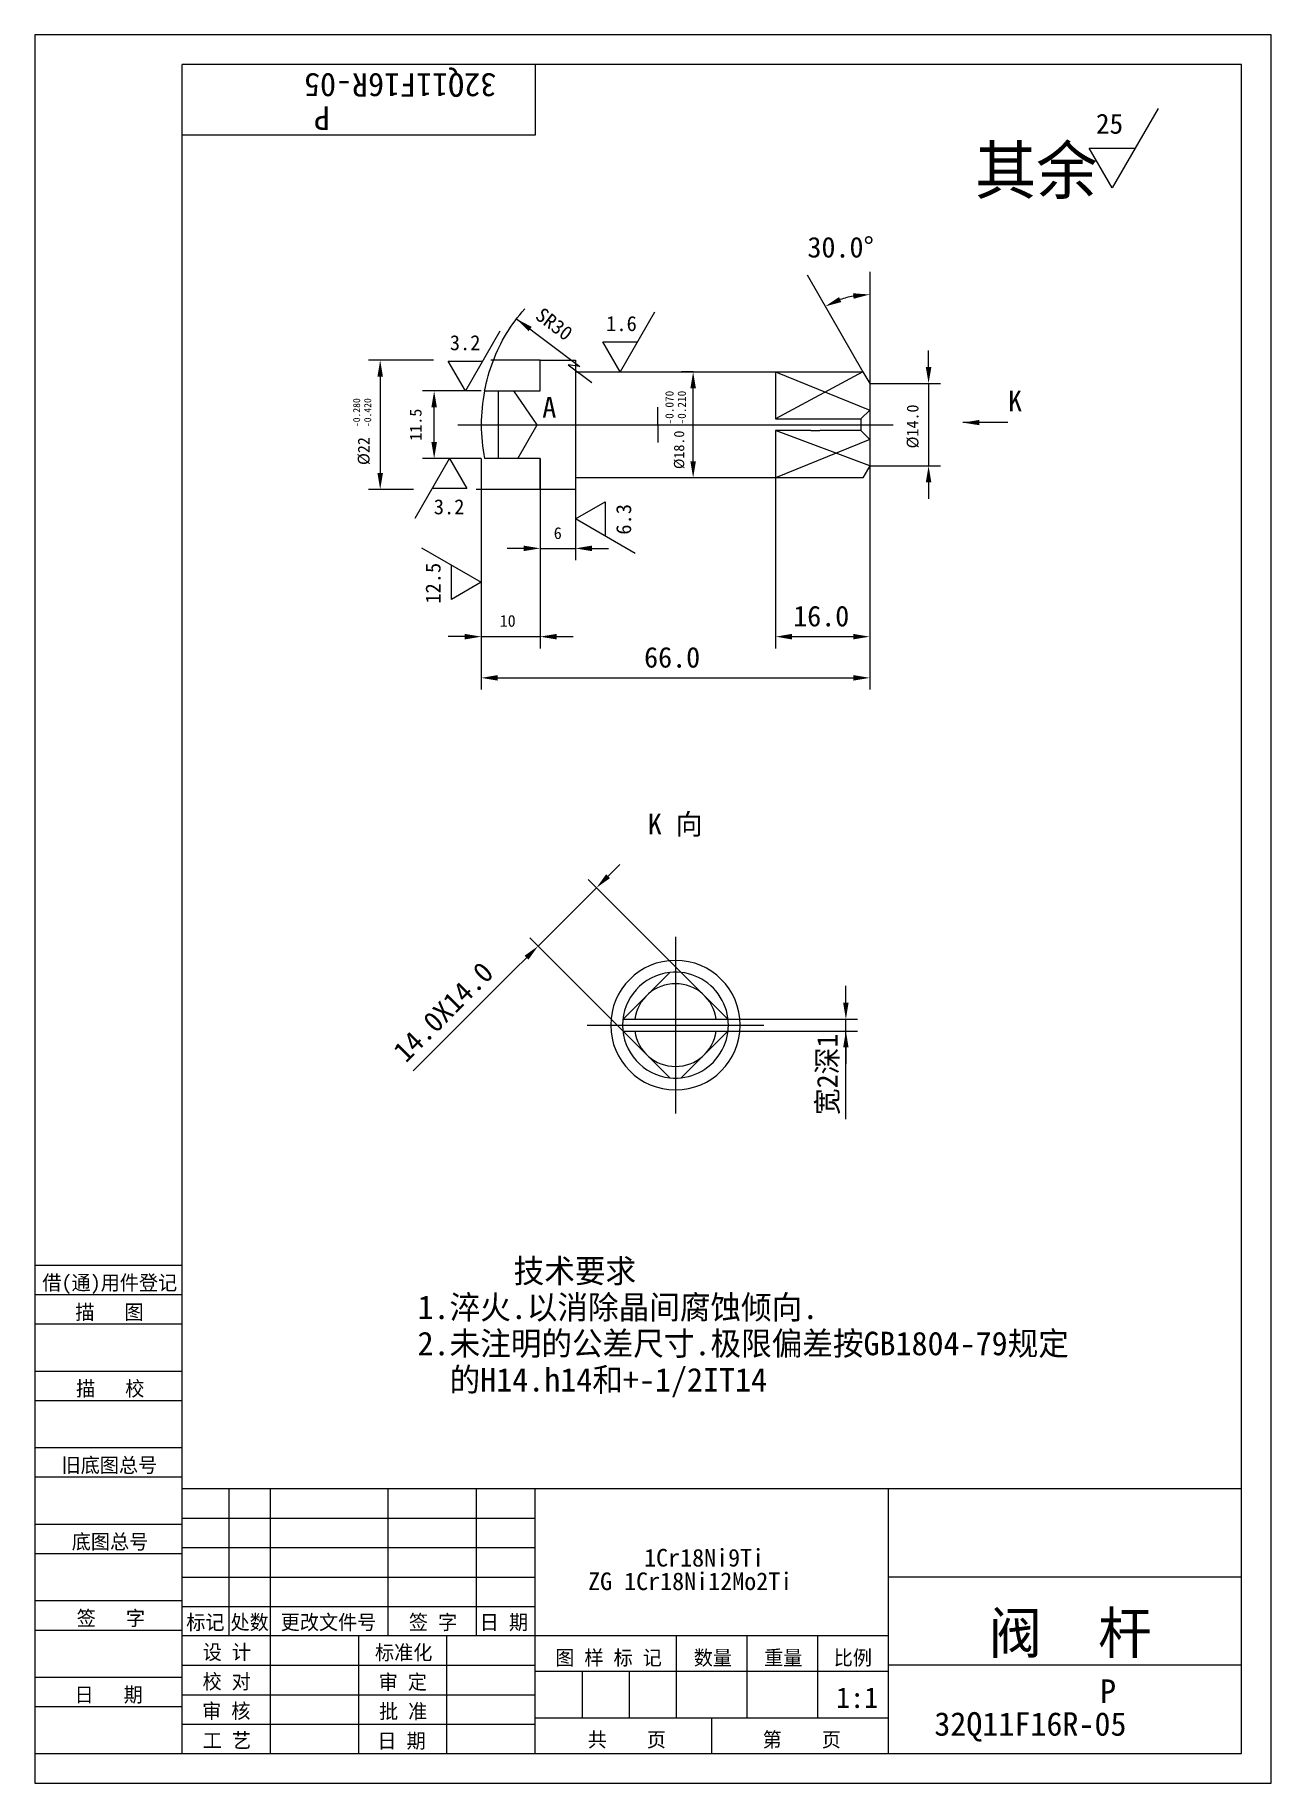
# Model space of a CAD drawing. Header units: metres. Extents: x 0 to 210, y 0 to 297.
import ezdxf

# ---------------------------------------------------------------- set-up
doc = ezdxf.new("R2010")
doc.units = ezdxf.units.M
for name, color, linetype in [('C', 6, 'Continuous'), ('D', 1, 'Continuous'), ('FL', 5, 'Continuous'), ('HA', 5, 'Continuous'), ('T', 7, 'Continuous'), ('TL', 4, 'Continuous')]:
    doc.layers.add(name, color=color, linetype=linetype)

# ---------------------------------------------------------------- blocks, each defined once
blk = doc.blocks.new('TUKUN4')
at = {"layer": 'FL'}
for p, q in [((0, 297), (0, 0)), ((210, 297), (0, 297)), ((210, 0), (210, 297)), ((0, 78), (25, 78)), ((0, 70), (25, 70)), ((0, 65), (25, 65)), ((0, 57), (25, 57)), ((0, 52), (25, 52)), ((33, 25), (33, 50)), ((40, 5), (40, 50)), ((60, 25), (60, 50)), ((75, 25), (75, 50)), ((25, 45), (85, 45)), ((0, 44), (25, 44)), ((0, 39), (25, 39)), ((25, 40), (85, 40)), ((25, 35), (85, 35)), ((0, 31), (25, 31)), ((25, 30), (85, 30)), ((0, 26), (25, 26)), ((70, 5), (70, 25)), ((0, 18), (25, 18)), ((25, 20), (85, 20)), ((25, 15), (85, 15)), ((0, 13), (25, 13)), ((25, 10), (85, 10)), ((0, 0), (210, 0))]:
    blk.add_line(p, q, dxfattribs=at)
at = {"layer": 'TL'}
for p, q in [((25, 5), (25, 292)), ((205, 292), (25, 292)), ((85, 292), (85, 280)), ((205, 5), (205, 292)), ((85, 280), (25, 280)), ((0, 88), (25, 88)), ((0, 83), (25, 83)), ((205, 50), (25, 50)), ((85, 5), (85, 50)), ((145, 5), (145, 50)), ((205, 35), (145, 35)), ((145, 25), (25, 25)), ((55, 5), (55, 25)), ((109, 11), (109, 25)), ((121, 11), (121, 25)), ((133, 11), (133, 25)), ((85, 19), (145, 19)), ((93, 11), (93, 19)), ((101, 11), (101, 19)), ((205, 20), (145, 20)), ((145, 11), (85, 11)), ((115, 5), (115, 11)), ((0, 5), (205, 5))]:
    blk.add_line(p, q, dxfattribs=at)
at = {"layer": 'T'}
for s, p in [('借(通)用件登记', (1.26, 83.76)), ('描   图', (6.86, 78.76)), ('描   校', (6.98, 65.76)), ('旧底图总号', (4.52, 52.76)), ('底图总号', (6.25, 39.76)), ('签   字', (7.1, 26.76)), ('标记', (25.71, 26.07)), ('处数', (33.22, 26.07)), ('更改文件号', (41.75, 26.07)), ('签 字', (63.53, 26.07)), ('日 期', (75.57, 26.07)), ('设 计', (28.5, 20.99)), ('标准化', (57.77, 20.93)), ('图 样 标 记', (88.4, 20.04)), ('数量', (111.92, 20.04)), ('重量', (123.88, 20.04)), ('比例', (135.7, 20.04)), ('校 对', (28.48, 15.99)), ('审 定', (58.39, 15.93)), ('日   期', (6.72, 13.76)), ('审 核', (28.41, 10.99)), ('批 准', (58.46, 10.93)), ('共    页', (93.91, 6.13)), ('第    页', (123.62, 6.13)), ('工 艺', (28.52, 5.99)), ('日 期', (58.18, 5.93))]:
    blk.add_text(s, height=2.5, dxfattribs=at).set_placement(p)

msp = doc.modelspace()

# ---------------------------------------------------------------- linework, layer by layer
at = {"layer": 'C'}
for q in [(105.82, 233.77), (105.82, 227.77)]:
    msp.add_line((105.82, 230.77), q, dxfattribs=at)
msp.add_lwpolyline([(76.38, 236.52, -0.04), (77.82, 241.55, -0.09), (83.2, 250.47, -0.09)], format="xyb", dxfattribs=at)
for points in [[(71.82, 230.77), (145.82, 230.77)], [(108.82, 143.77), (108.82, 113.77)], [(93.82, 128.77), (123.82, 128.77)]]:
    msp.add_lwpolyline(points, dxfattribs=at)
at = {"layer": 'D'}
for p, q in [((190.81, 284.52), (183, 271)), ((183, 271), (179.1, 277.76)), ((179.1, 277.76), (186.9, 277.76)), ((131.17, 256.22), (140.67, 239.77)), ((141.82, 256.77), (141.82, 237.77)), ((105.26, 249.91), (99.41, 239.77)), ((79, 246.66), (73.15, 236.52)), ((81.82, 248.76), (92.59, 240.69)), ((99.41, 239.77), (96.48, 244.84)), ((96.48, 244.84), (102.33, 244.84)), ((67.71, 241.77), (56.65, 241.77)), ((73.15, 236.52), (70.22, 241.59)), ((70.22, 241.59), (76.08, 241.59)), ((85.82, 241.77), (77.44, 241.77)), ((92.59, 240.69), (90.6, 240.93)), ((90.6, 240.93), (94.6, 237.93)), ((151.82, 240.57), (151.82, 243.37)), ((58.65, 238.97), (58.65, 222.57)), ((111.82, 239.77), (109.82, 239.77)), ((141.82, 237.77), (153.82, 237.77)), ((151.82, 237.77), (151.82, 223.77)), ((75.82, 236.52), (65.82, 236.52)), ((85.31, 230.77), (81.37, 236.52)), ((111.82, 224.57), (111.82, 236.97)), ((67.82, 227.82), (67.82, 233.72)), ((82.04, 225.02), (85.31, 230.77)), ((85.31, 230.77), (90.31, 230.77)), ((165.31, 231.14), (157.66, 231.14)), ((64.57, 214.88), (70.43, 225.02)), ((75.82, 225.02), (65.82, 225.02)), ((70.43, 225.02), (73.36, 219.95)), ((75.82, 225.02), (75.82, 192.77)), ((75.82, 225.02), (75.82, 185.77)), ((85.82, 225.02), (85.82, 192.77)), ((141.82, 223.77), (141.82, 185.77)), ((141.82, 223.77), (141.82, 192.77)), ((141.82, 223.77), (153.82, 223.77)), ((73.36, 219.95), (67.5, 219.95)), ((111.82, 221.77), (109.82, 221.77)), ((125.82, 221.77), (125.82, 199.77)), ((125.82, 221.77), (125.82, 192.77)), ((151.82, 220.97), (151.82, 218.17)), ((64.31, 219.77), (56.65, 219.77)), ((85.82, 219.77), (74.96, 219.77)), ((85.82, 219.77), (85.82, 207.77)), ((91.82, 219.77), (91.82, 207.77)), ((91.82, 214.77), (96.89, 217.7)), ((96.89, 217.7), (96.89, 211.84)), ((101.96, 208.92), (91.82, 214.77)), ((65.68, 209.88), (75.82, 204.02)), ((83.02, 209.77), (80.22, 209.77)), ((85.82, 209.77), (91.82, 209.77)), ((94.62, 209.77), (97.42, 209.77)), ((70.75, 201.1), (70.75, 206.95)), ((75.82, 204.02), (70.75, 201.1)), ((73.02, 194.77), (70.22, 194.77)), ((75.82, 194.77), (85.82, 194.77)), ((88.62, 194.77), (91.42, 194.77)), ((128.62, 194.77), (139.02, 194.77)), ((78.62, 187.77), (139.02, 187.77)), ((97.37, 154.08), (99.35, 156.06)), ((95.39, 152.1), (85.49, 142.21)), ((109.77, 137.72), (93.97, 153.52)), ((99.87, 127.82), (84.07, 143.62)), ((83.51, 140.23), (81.53, 138.25)), ((81.53, 138.25), (64.26, 120.98)), ((137.77, 135.37), (137.77, 135.46)), ((137.77, 132.57), (137.77, 135.37)), ((117.77, 129.77), (139.77, 129.77)), ((117.77, 127.77), (139.77, 127.77)), ((137.77, 127.77), (137.77, 129.77)), ((137.77, 112.77), (137.77, 127.77)), ((137.77, 124.97), (137.77, 122.17))]:
    msp.add_line(p, q, dxfattribs=at)
msp.add_arc((141.82, 237.77), 15.13, 100.62, 109.38, dxfattribs=at)
for points in [[(136.99, 251.62), (136.6, 252.47), (134.25, 250.88)], [(138.99, 253.11), (139.08, 252.18), (141.82, 252.9)], [(84.39, 247.4), (81.82, 248.76), (83.85, 246.67)], [(58.19, 238.97), (59.12, 238.97), (58.65, 241.77)], [(111.35, 236.97), (112.29, 236.97), (111.82, 239.77)], [(151.35, 240.57), (152.29, 240.57), (151.82, 237.77)], [(67.35, 233.72), (68.29, 233.72), (67.82, 236.52)], [(160.46, 230.69), (157.66, 231.14), (160.46, 231.59)], [(67.35, 227.82), (68.29, 227.82), (67.82, 225.02)], [(111.35, 224.57), (112.29, 224.57), (111.82, 221.77)], [(151.35, 220.97), (152.29, 220.97), (151.82, 223.77)], [(58.19, 222.57), (59.12, 222.57), (58.65, 219.77)], [(83.02, 210.24), (83.02, 209.3), (85.82, 209.77)], [(94.62, 210.24), (94.62, 209.3), (91.82, 209.77)], [(73.02, 195.24), (73.02, 194.3), (75.82, 194.77)], [(88.62, 195.24), (88.62, 194.3), (85.82, 194.77)], [(128.62, 195.24), (128.62, 194.3), (125.82, 194.77)], [(139.02, 195.24), (139.02, 194.3), (141.82, 194.77)], [(78.62, 188.24), (78.62, 187.3), (75.82, 187.77)], [(139.02, 188.24), (139.02, 187.3), (141.82, 187.77)], [(97.04, 154.41), (97.7, 153.75), (95.39, 152.1)], [(83.18, 140.56), (83.84, 139.9), (85.49, 142.21)], [(137.3, 132.57), (138.23, 132.57), (137.77, 129.77)], [(137.3, 124.97), (138.23, 124.97), (137.77, 127.77)]]:
    msp.add_solid(points, dxfattribs=at)
at = {"layer": 'HA'}
for p, q in [((140.67, 239.77), (125.82, 231.77)), ((125.82, 239.77), (141.82, 233.27)), ((141.82, 223.77), (125.82, 229.77)), ((141.82, 228.27), (125.82, 221.77))]:
    msp.add_line(p, q, dxfattribs=at)
at = {"layer": 'TL'}
for p, q in [((78.75, 225.02), (78.75, 236.52)), ((131.82, 231.77), (133.32, 231.77)), ((131.82, 229.77), (133.32, 229.77))]:
    msp.add_line(p, q, dxfattribs=at)
for points in [[(76.38, 236.52), (85.82, 236.52), (85.82, 241.77), (91.82, 241.77), (91.82, 239.77), (125.82, 239.77), (131.82, 239.77), (131.82, 239.77), (133.32, 239.77), (133.32, 239.77), (140.67, 239.77), (141.82, 237.77), (141.82, 233.27), (140.32, 231.77), (140.32, 229.77), (141.82, 228.27), (141.82, 223.77), (140.67, 221.77), (133.32, 221.77), (133.32, 221.77), (131.82, 221.77), (131.82, 221.77), (125.82, 221.77), (91.82, 221.77), (91.82, 219.77), (85.82, 219.77), (85.82, 225.02), (76.38, 225.02)], [(91.82, 239.77), (91.82, 221.77)], [(125.82, 239.77), (125.82, 231.77), (131.82, 231.77)], [(133.32, 231.77), (140.32, 231.77)], [(141.82, 233.27), (141.82, 228.27)], [(131.82, 229.77), (125.82, 229.77), (125.82, 221.77)], [(140.32, 229.77), (133.32, 229.77)], [(107.87, 137.72), (99.87, 129.72)], [(117.77, 129.72), (109.77, 137.72)], [(99.87, 127.82), (107.87, 119.82)], [(99.88, 129.77), (117.77, 129.77)], [(99.88, 127.77), (117.77, 127.77)], [(109.77, 119.82), (117.77, 127.82)]]:
    msp.add_lwpolyline(points, dxfattribs=at)
for points in [[(108.82, 139.77, 1), (108.82, 117.77, 1)], [(107.87, 137.72, 0.9), (107.87, 119.82, 1.11)]]:
    msp.add_lwpolyline(points, format="xyb", close=True, dxfattribs=at)
for points in [[(115.75, 129.77, 0.87), (101.89, 129.77, 0.87)], [(101.89, 127.77, 0.87), (115.75, 127.77, 0.87)]]:
    msp.add_lwpolyline(points, format="xyb", dxfattribs=at)
msp.add_arc((105.82, 230.77), 30, 168.95, 191.05, dxfattribs=at)

# ---------------------------------------------------------------- block references
at = {"layer": 'D'}
msp.add_blockref('TUKUN4', (0, 0), dxfattribs=at)

# ---------------------------------------------------------------- texts
for s, height, rotation, p in [('32Q11F16R-05', 4, 180, (78.36, 290.49)), ('P', 4, 180, (50.13, 284.85)), ('SR30', 2.45, 323.15, (84.82, 248.9)), ('-0.280', 1.2, 90, (55.24, 230.38)), ('-0.420', 1.2, 90, (57.12, 230.38)), ('-0.070', 1.4, 90, (108.49, 230.83)), ('-0.210', 1.4, 90, (110.59, 230.83)), ('11.5', 2, 90, (65.68, 228.06)), ('%%C14.0', 2, 90, (150.1, 226.75)), ('%%C18.0', 1.75, 90, (110.3, 223.25)), ('%%c22', 2, 90, (56.84, 223.93)), ('6.3', 2.55, 90, (101.29, 212.1)), ('12.5', 2.55, 90, (68.91, 200.38)), ('14.0X14.0', 3.5, 45, (63.02, 122.21)), ('宽2深1', 3.5, 90, (136.35, 113.47))]:
    msp.add_text(s, height=height, rotation=rotation, dxfattribs=at).set_placement(p)
for s, height, p in [('25', 3.4, (180.25, 280.22)), ('其余', 8, (159.71, 270)), ('30.0%%d', 3.5, (131.24, 259.19)), ('1.6', 2.55, (97.04, 246.69)), ('3.2', 2.55, (70.48, 243.44)), ('A', 3.5, (86.19, 232)), ('K', 3.5, (165.31, 233.08)), ('3.2', 2.55, (67.76, 215.56)), ('6', 2, (88.14, 211.37)), ('16.0', 3.5, (128.82, 196.52)), ('10', 2, (78.95, 196.45)), ('66.0', 3.5, (103.49, 189.52)), ('K 向', 3.5, (104.11, 161.17)), ('      技术要求', 4, (65, 85)), ('1.淬火.以消除晶间腐蚀倾向.', 4, (65, 78.84)), ('2.未注明的公差尺寸.极限偏差按GB1804-79规定', 4, (65, 72.68)), ('  的H14.h14和+-1/2IT14', 4, (65, 66.52)), ('1Cr18Ni9Ti', 3, (103.48, 36.78)), ('ZG 1Cr18Ni12Mo2Ti', 3, (93.97, 32.78)), ('阀  杆', 7, (162, 22.01)), ('1:1', 3.5, (136.11, 12.76)), ('P', 4, (180.95, 13.61)), ('32Q11F16R-05', 4, (152.79, 8.04))]:
    msp.add_text(s, height=height, dxfattribs=at).set_placement(p)

doc.saveas('drawing.dxf')
